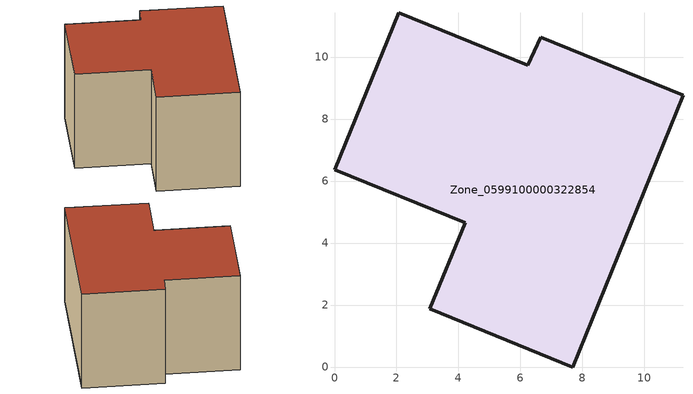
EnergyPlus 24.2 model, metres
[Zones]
Zone_0599100000322854
 floor ground (C_G): 4.21,4.65 0,6.36 2.07,11.42 6.23,9.73 6.66,10.63 11.24,8.77 7.68,0 3.08,1.88 z0
 wall outside (C_F): 0,6.36 4.21,4.65 3.08,1.88 7.68,0 11.24,8.77 6.66,10.63 6.23,9.73 2.07,11.42 0,6.36 z0:6.61
 roof outside (C_R): 3.08,1.88 7.68,0 11.24,8.77 6.66,10.63 6.23,9.73 2.07,11.42 0,6.36 4.21,4.65 z6.61
[BUILDING]
Pand.0599100000322854: North Axis=0; Terrain=City; Loads Convergence Tolerance Value=0.04; Temperature Convergence Tolerance Value=0.4; Solar Distribution=FullExterior; Maximum Number of Warmup Days=25; Minimum Number of Warmup Days=1
[Site:Location]
Rotterdam.The.Hague.AP_ZH_NLD Design_Conditions: Latitude=51.96; Longitude=4.45; Time Zone=1; Elevation=-4.5
[SITE:GROUNDTEMPERATURE:BUILDINGSURFACE]
18, 18, 18, 18, 18, 18, 18, 18, 18, 18, 18, 18
[MATERIAL] Thermal Absorptance=0.9; Solar Absorptance=0.7; Visible Absorptance=0.7
Name | Roughness | Thickness | Conductivity | Density | Specific Heat
G.TC.1975-1991 | MediumSmooth | 0.15 | 0.288461 | 540 | 1210
F.TC.1975-1991 | Rough | 0.3 | 0.230769 | 1920 | 840
R.TC.1975-1991 | MediumRough | 0.2 | 0.153846 | 1500 | 1000
[CONSTRUCTION]
C_G: G.TC.1975-1991
C_F: F.TC.1975-1991
C_R: R.TC.1975-1991
[ZONE]
Zone_0599100000322854: Type=1; Multiplier=1; Ceiling Height=Autocalculate; Volume=Autocalculate; Floor Area=autocalculate; Part of Total Floor Area=Yes
[ZONEINFILTRATION:DESIGNFLOWRATE]
Infil_Zone_0599100000322854: Zone or ZoneList or Space or SpaceList=Zone_0599100000322854; Schedule=AlwaysOn; Design Flow Rate Calculation Method=Flow/Area; Flow Rate per Floor Area=0.003; Constant Term Coefficient=1; Temperature Term Coefficient=0; Velocity Term Coefficient=0; Velocity Squared Term Coefficient=0
[HVACTEMPLATE:ZONE:IDEALLOADSAIRSYSTEM]
Zone_0599100000322854: Maximum Heating Supply Air Temperature=50; Minimum Cooling Supply Air Temperature=13; Maximum Heating Supply Air Humidity Ratio=0.0156; Minimum Cooling Supply Air Humidity Ratio=0.0077; Heating Limit=NoLimit; Cooling Limit=NoLimit; Dehumidification Control Type=ConstantSensibleHeatRatio; Cooling Sensible Heat Ratio=0.7; Dehumidification Setpoint=60; Humidification Control Type=None; Humidification Setpoint=30; Outdoor Air Method=None; Outdoor Air Flow Rate per Person=0.00944; Outdoor Air Flow Rate per Zone Floor Area=0; Outdoor Air Flow Rate per Zone=0; Demand Controlled Ventilation Type=None; Outdoor Air Economizer Type=NoEconomizer; Heat Recovery Type=None; Sensible Heat Recovery Effectiveness=0.7; Latent Heat Recovery Effectiveness=0.65
[ZONECONTROL:THERMOSTAT]
ThermostatControl_Zone_0599100000322854: Zone or ZoneList=Zone_0599100000322854; Control Type Schedule=DualSetpointControlType; Control 1=Thermostat_Zone_0599100000322854; Temperature Difference Between Cutout And Setpoint=0
[THERMOSTATSETPOINT:DUALSETPOINT]
Thermostat_Zone_0599100000322854: Heating Setpoint Temperature Schedule=HeatingSetpoint_Zone_0599100000322854; Cooling Setpoint Temperature Schedule=CoolingSetpoint_Zone_0599100000322854
[SCHEDULE:COMPACT]
HeatingSetpoint_Zone_0599100000322854: Through: 12/31, For: AllDays, Until: 24:00, 21
CoolingSetpoint_Zone_0599100000322854: Through: 12/31, For: AllDays, Until: 24:00, 24
DualSetpointControlType: Through: 12/31, For: AllDays, Until: 24:00, 4
AlwaysOn: Through: 12/31, For: AllDays, Until: 24:00, 1
